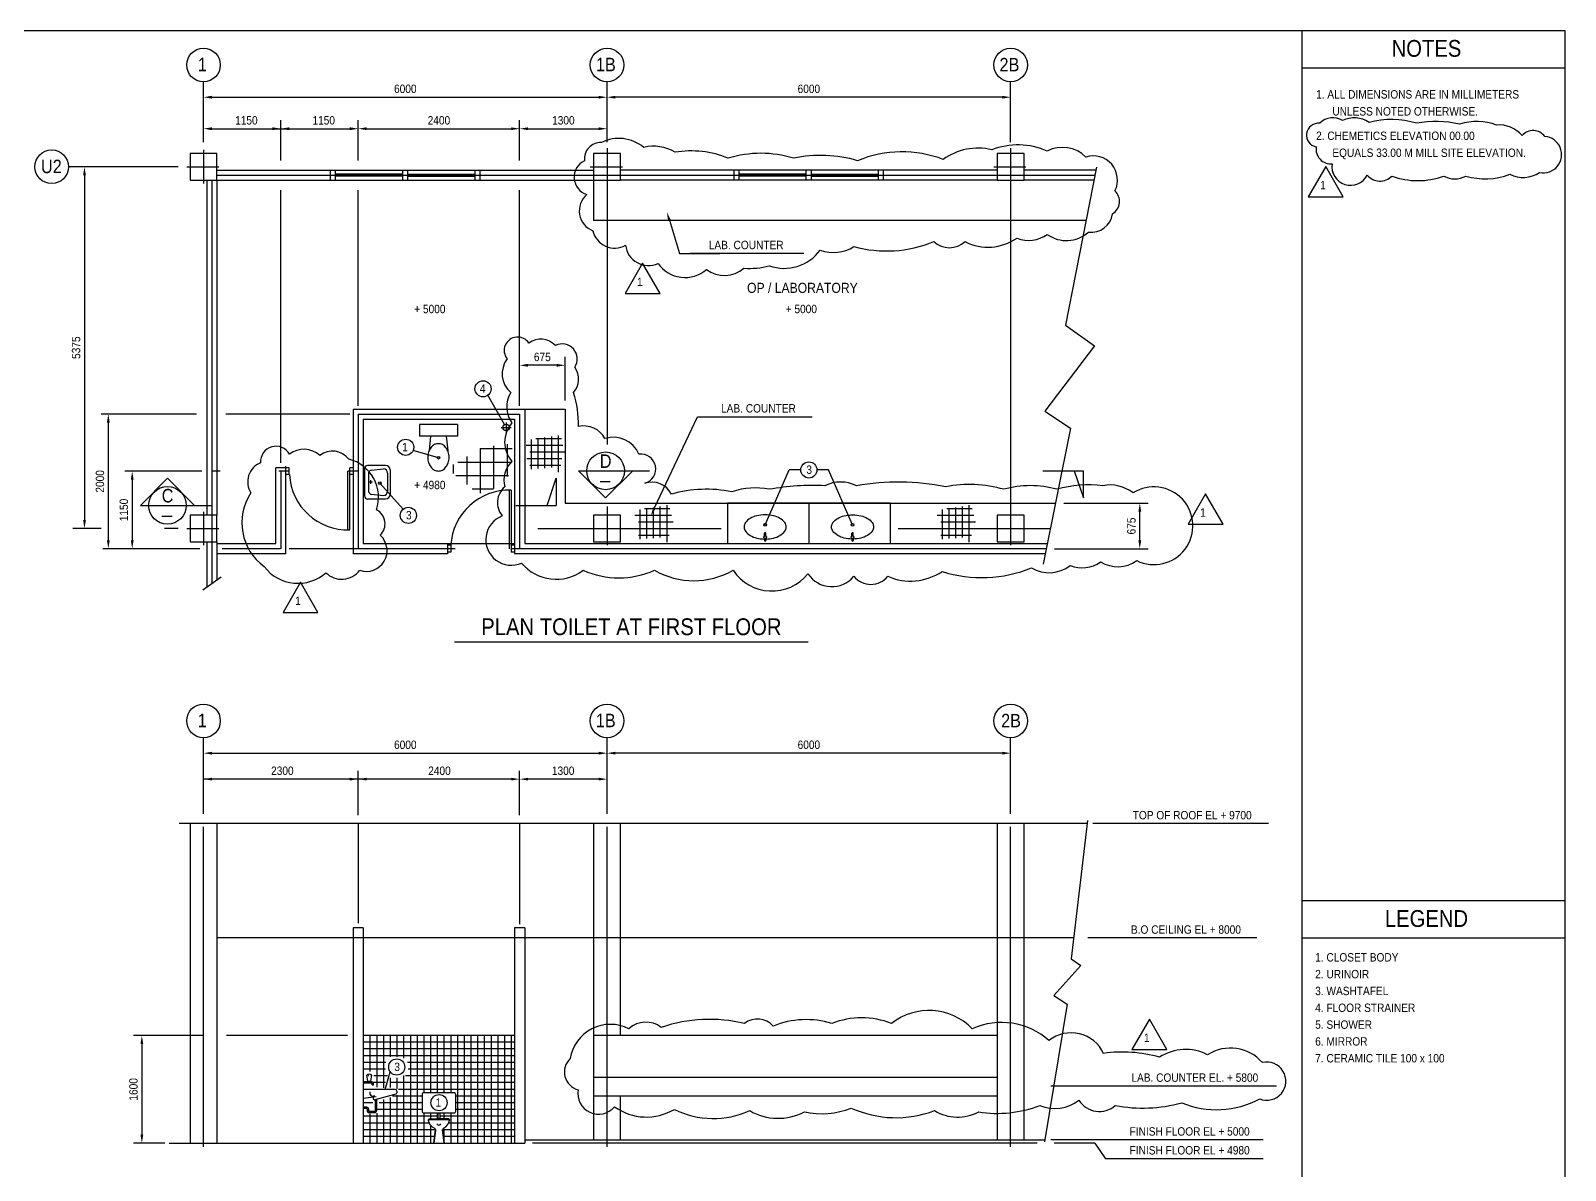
# Model space of a CAD drawing. Extents: x 150 to 41959, y 150 to 29473.
# Drawn here: x 19011 to 41826, y 12537 to 29473 of the extents above; entities that cross this region are included whole.
import ezdxf
from ezdxf.enums import TextEntityAlignment as Align

# ---------------------------------------------------------------- set-up
doc = ezdxf.new("R2010")
doc.units = 0
doc.header["$LTSCALE"] = 500
for name, pattern in [('CENTER', [0]), ('HIDDEN', [0]), ('PHANTOM', [0]), ('PHANTOM2', [0])]:
    doc.linetypes.add(name, pattern=pattern)
doc.layers.get('0').update_dxf_attribs({"linetype": 'CONTINUOUS'})
for name, color, linetype in [('AS', 6, 'CENTER'), ('CERAMIC', 4, 'CONTINUOUS'), ('COL', 4, 'CONTINUOUS'), ('DIM', 2, 'CONTINUOUS'), ('FORM', 1, 'CONTINUOUS')]:
    doc.layers.add(name, color=color, linetype=linetype)

msp = doc.modelspace()

# ---------------------------------------------------------------- linework, layer by layer
at = {"color": 0}
for p, q in [((21780, 27400), (27380, 27400)), ((23467, 27250), (23467, 27400)), ((23542, 27250), (23542, 27400)), ((24542, 27250), (24542, 27400)), ((24617, 27250), (24617, 27400)), ((25617, 27250), (25617, 27400)), ((25692, 27250), (25692, 27400)), ((33380, 27400), (27780, 27400)), ((29467, 27250), (29467, 27400)), ((29542, 27250), (29542, 27400)), ((30542, 27250), (30542, 27400)), ((30617, 27250), (30617, 27400)), ((31617, 27250), (31617, 27400)), ((31692, 27250), (31692, 27400)), ((34846, 27400), (33780, 27400)), ((21630, 27250), (21630, 22275)), ((21780, 27250), (27380, 27250)), ((21780, 27250), (21780, 22275)), ((24542, 27340), (23542, 27340)), ((24542, 27310), (23542, 27310)), ((24617, 27340), (25617, 27340)), ((24617, 27310), (25617, 27310)), ((27380, 27250), (27380, 26650)), ((33380, 27250), (27780, 27250)), ((30542, 27340), (29542, 27340)), ((30542, 27310), (29542, 27310)), ((30617, 27340), (31617, 27340)), ((30617, 27310), (31617, 27310)), ((34817, 27250), (33780, 27250)), ((34699, 26650), (27380, 26650)), ((28506, 26659), (28658, 26163)), ((28658, 26163), (29258, 26163)), ((30504, 26163), (28816, 26163)), ((26830, 24500), (26405, 24500)), ((26955, 23975), (26955, 24625)), ((23805, 23850), (26955, 23850)), ((23805, 23850), (23805, 21700)), ((26355, 23850), (26355, 21850)), ((26955, 23850), (26955, 22450)), ((28286, 22382), (28926, 23736)), ((28926, 23736), (30630, 23736)), ((23955, 23700), (26205, 23700)), ((23955, 23700), (23955, 21850)), ((25354, 23622), (24791, 23622)), ((24791, 23622), (24791, 23445)), ((25354, 23622), (25354, 23445)), ((26205, 23700), (26205, 21700)), ((25354, 23445), (24791, 23445)), ((24957, 23445), (24934, 23234)), ((25188, 23445), (25211, 23234)), ((22655, 21850), (22655, 22975)), ((22805, 22975), (22655, 22975)), ((22805, 22850), (22805, 23000)), ((22805, 21700), (22805, 22975)), ((22855, 22975), (22805, 22975)), ((22856, 22875), (22805, 22875)), ((22855, 22875), (22855, 22975)), ((23725, 22055), (23725, 22925)), ((23755, 22055), (23755, 22975)), ((23805, 22975), (23755, 22975)), ((23805, 22875), (23755, 22875)), ((23974, 22967), (23974, 22558)), ((24288, 23012), (24019, 23012)), ((24037, 22616), (24037, 22910)), ((24073, 22943), (24254, 22961)), ((24317, 22898), (24317, 22628)), ((24356, 22945), (24356, 22581)), ((24037, 22768), (24091, 22768)), ((24064, 22794), (24064, 22739)), ((26125, 22645), (26125, 21775)), ((26155, 22644), (26155, 21725)), ((24288, 22513), (24019, 22513)), ((24073, 22583), (24254, 22565)), ((26955, 22450), (34246, 22450)), ((31791, 22450), (29368, 22450)), ((29368, 22450), (29368, 21850)), ((30580, 22450), (30580, 21850)), ((31791, 22450), (31791, 21850)), ((34371, 22450), (35625, 22450)), ((35500, 21900), (35500, 22325)), ((29919, 21963), (29919, 22005)), ((29919, 21930), (29919, 21899)), ((29939, 21963), (29939, 22005)), ((29939, 21930), (29939, 21899)), ((31220, 21963), (31220, 22005)), ((31220, 21930), (31220, 21899)), ((31240, 21963), (31240, 22005)), ((31240, 21930), (31240, 21899)), ((21630, 21875), (21630, 21203)), ((21780, 21875), (21780, 21310)), ((21780, 21850), (22655, 21850)), ((22805, 21700), (21780, 21700)), ((25205, 21700), (23805, 21700)), ((23955, 21850), (26205, 21850)), ((25205, 21850), (25205, 21700)), ((25256, 21825), (25205, 21825)), ((25255, 21725), (25205, 21725)), ((25255, 21825), (25255, 21725)), ((26205, 21825), (26155, 21825)), ((26205, 21725), (26155, 21725)), ((34094, 21700), (26205, 21700)), ((26355, 21850), (34124, 21850)), ((34234, 21775), (35625, 21775)), ((34715, 17690), (21217, 17690)), ((23805, 16140), (23805, 12940)), ((23955, 16140), (23955, 12940)), ((26205, 16140), (26205, 12940)), ((26355, 16140), (26355, 12940)), ((33380, 14540), (27380, 14540)), ((24023, 13864), (24008, 13951)), ((24023, 13962), (24030, 13938)), ((24066, 13962), (24061, 13944)), ((24066, 13864), (24082, 13951)), ((24080, 13853), (23955, 13853)), ((24080, 13833), (23955, 13833)), ((24430, 13740), (23955, 13740)), ((24023, 13864), (24066, 13864)), ((24055, 13705), (24055, 13676)), ((24085, 13806), (24085, 13828)), ((24085, 13806), (24105, 13806)), ((24105, 13806), (24105, 13828)), ((24455, 13715), (24455, 13690)), ((33380, 13915), (27380, 13915)), ((24147, 13629), (23955, 13603)), ((24090, 13641), (24127, 13648)), ((24102, 13623), (24102, 13605)), ((24440, 13671), (24127, 13586)), ((33380, 13640), (27380, 13640)), ((24925, 13290), (25234, 13290)), ((24929, 13290), (24929, 13295)), ((24934, 13300), (25080, 13303)), ((25065, 13389), (25065, 13303)), ((25225, 13300), (25080, 13303)), ((25095, 13389), (25095, 13303)), ((25230, 13290), (25230, 13295)), ((25230, 13290), (25230, 13295)), ((21070, 12940), (26355, 12940)), ((26355, 12990), (34086, 12990))]:
    msp.add_line(p, q, dxfattribs=at)
at = {"color": 0, "linetype": 'HIDDEN'}
for p, q in [((21840, 21352), (21570, 21160)), ((21380, 17690), (21380, 12940)), ((21780, 17690), (21780, 12940))]:
    msp.add_line(p, q, dxfattribs=at)
at = {"color": 0, "linetype": 'PHANTOM2'}
for p, q in [((23805, 15990), (21780, 15990)), ((23955, 16140), (23805, 16140)), ((23955, 15990), (23805, 15990)), ((26205, 15990), (23955, 15990)), ((26355, 16140), (26205, 16140)), ((26355, 15990), (26205, 15990)), ((34524, 15990), (26355, 15990))]:
    msp.add_line(p, q, dxfattribs=at)
at = {"color": 0}
for points in [[(38176, 28097, 0.961681), (38124, 27745, 0.500094), (38359, 27496, 0.84979), (38882, 27327, 0.449484), (39248, 27313, 0.177342), (40019, 27313, 0.258953), (40346, 27313, 0.1671), (41000, 27340, 0.276811), (41444, 27366, 1.063762), (41523, 27901, 0.477929), (41183, 27914, 0.237866), (40804, 28071, 0.165756), (40255, 28084, 0.101655), (39614, 28097, 0.143582), (38908, 28110, 0.265387), (38516, 28137, 0.347493), (38176, 28097, 0.236868)], [(27495, 27810, 0.454259), (27243, 27541, 0.679773), (27279, 27038, 0.566437), (27369, 26499, 0.499798), (27854, 26284, 0.51029), (28339, 26015, 0.449906), (29058, 25925, 0.360881), (29615, 25943, 0.082707), (29992, 25979, 0.330987), (30747, 26212, 0.238225), (31250, 26266, 0.168353), (32436, 26338, 0.384356), (32903, 26338, 0.278635), (33675, 26392, 0.267385), (34124, 26446, 0.358523), (34735, 26481, 0.414174), (35095, 26751, 0.496705), (35131, 27092, 0.66378), (34699, 27595, 0.326465), (34124, 27684, 0.196663), (33298, 27702, 0.2234), (32579, 27559, 0.19114), (31304, 27541, 0.122579), (30352, 27577, 0.150952), (29381, 27577, 0.139516), (28591, 27666, 0.200864), (28124, 27738, 0.299583), (27495, 27810, -0.238595)], [(33891, 21490, 0.311526), (34466, 21526, 0.266674), (34915, 21580, 0.305134), (35454, 21598, 1.712286), (35400, 22603, 0.219502), (34951, 22711, 0.098954), (34268, 22657, 0.138805), (33478, 22657, 0.121483), (32615, 22693, 0.093161), (31286, 22711, 0.231916), (30819, 22711, 0.055348), (29992, 22657, 0.135659), (29435, 22621, 0.119349), (28537, 22585, 0.372869), (28142, 22747, 0.937524), (28052, 23178, 0.391858), (27549, 23411, 0.33661), (27154, 23591, 0.086366), (27082, 24094, 0.344544), (27100, 24471, 0.763805), (26812, 24794, 0.379944), (26417, 24830, 1.049962), (26094, 24596, 0.390753), (26147, 24094, 0.297468), (26165, 23645, 0.377308), (26165, 23070, 0.277144), (26058, 22693, 0.414493), (26022, 22262, 1.030577), (26309, 21562, 0.399515), (27225, 21454, 0.212293), (28285, 21454, 0.265294), (29453, 21454, 0.503631), (30567, 21400, 0.501811), (31250, 21365, 0.478977), (31753, 21365, 0.258364), (32561, 21436, 0.174115), (33891, 21490, 2.672304)], [(22482, 21508, 0.43572), (23399, 21418, 0.453965), (23902, 21454, 0.814171), (24207, 21975, 0.512866), (24153, 22352, 0.433352), (23740, 23106, 0.413955), (23309, 23160, 0.367578), (22860, 23178, 0.801471), (22428, 23052, 0.470868), (22285, 22603, 0.401121), (22482, 21508, 0.646754)], [(29929, 22279, 0.05879), (29804, 22264, 0.072376), (29708, 22226, 0.106624), (29637, 22162, 0.15677), (29617, 22098, 0.15677), (29637, 22035, 0.106624), (29708, 21971, 0.072376), (29804, 21933, 0.05414), (29919, 21918, 0.05879)], [(29939, 21918, 0.05414), (30055, 21933, 0.072376), (30150, 21971, 0.106624), (30222, 22035, 0.15677), (30242, 22098, 0.15677), (30222, 22162, 0.106624), (30150, 22226, 0.072376), (30055, 22264, 0.05879), (29929, 22279, 0.05879)], [(31220, 21918, -0.05414), (31104, 21933, -0.072376), (31009, 21971, -0.106624), (30938, 22035, -0.15677), (30917, 22098, -0.15677), (30938, 22162, -0.106624), (31009, 22226, -0.072376), (31104, 22264, -0.05879), (31230, 22279, -0.05879)], [(31230, 22279, -0.05879), (31355, 22264, -0.072376), (31451, 22226, -0.106624), (31522, 22162, -0.15677), (31543, 22098, -0.15677), (31522, 22035, -0.106624), (31451, 21971, -0.072376), (31355, 21933, -0.05414), (31240, 21918, -0.05879)], [(37283, 13598, 1.359577), (37322, 14139, 0.369705), (36509, 14255, 0.267206), (35794, 14217, 0.106027), (34962, 14275, 0.478682), (34150, 14468, 0.293535), (33009, 14642, 0.383749), (31810, 14719, 0.190912), (30920, 14719, 0.174776), (30050, 14680, 0.402936), (29624, 14719, 0.141767), (28386, 14661, 0.360143), (27903, 14642, 0.505653), (27032, 14197, 0.58875), (27149, 13733, 0.771392), (27690, 13482, 0.298635), (28580, 13443, 0.225011), (29701, 13424, 0.257432), (30514, 13405, 0.148449), (31210, 13463, 0.199735), (32448, 13424, 0.263663), (33105, 13405, 0.132519), (34014, 13501, 0.270803), (34595, 13579, 0.463038), (35136, 13501, 0.115543), (36123, 13540, 0.224715), (37283, 13598, 3.982619)], [(24151, 13592), (24151, 13420, -0.414214), (24121, 13390), (24046, 13390, -0.414214), (24016, 13420), (24016, 13444, 0.414214), (24006, 13454), (23955, 13454)], [(24131, 13587), (24131, 13420, -0.414214), (24121, 13410), (24046, 13410, -0.414214), (24036, 13420), (24036, 13444, 0.414214), (24006, 13474), (23955, 13474)]]:
    msp.add_lwpolyline(points, format="xyb", dxfattribs=at)
for points in [[(38264, 27455), (38004, 27005), (38524, 27005)], [(28107, 26018), (27847, 25568), (28367, 25568)], [(36479, 22589), (36219, 22139), (36739, 22139)], [(23022, 21278), (22763, 20828), (23282, 20828)], [(35644, 14784), (35384, 14334), (35904, 14334)]]:
    msp.add_lwpolyline(points, close=True, dxfattribs=at)
for points in [[(25232, 23132, 0.078773), (25219, 23212, 0.088026), (25185, 23276, 0.105317), (25131, 23321, 0.121958), (25073, 23335, 0.121958), (25014, 23321, 0.105317), (24960, 23276, 0.088026), (24926, 23212, 0.078773), (24913, 23132, 0.078773), (24926, 23053, 0.088026), (24960, 22989, 0.105317), (25014, 22944, 0.121958), (25073, 22929, 0.121958), (25131, 22944, 0.105317), (25185, 22989, 0.088026), (25219, 23053, 0.078773)], [(25305, 13689), (24855, 13689, 0.414214), (24830, 13664), (24830, 13414, 0.414214), (24855, 13389), (25305, 13389, 0.414214), (25330, 13414), (25330, 13664, 0.414214)]]:
    msp.add_lwpolyline(points, format="xyb", close=True, dxfattribs=at)
at = {"color": 0, "linetype": 'PHANTOM'}
msp.add_lwpolyline([(34722, 17737), (34480, 15681), (34623, 15580), (34221, 15135), (34422, 15006), (34081, 12960)], dxfattribs=at)
at = {"color": 0}
for points in [[(24925, 13290), (24925, 13290), (24924, 13290), (24923, 13289), (24923, 13288), (24922, 13288), (24922, 13287), (24922, 13286), (24921, 13285), (24921, 13284), (24923, 13289), (24922, 13287), (24921, 13284)], [(25234, 13290), (25234, 13290), (25235, 13290), (25236, 13289), (25236, 13288), (25237, 13288), (25237, 13287), (25238, 13286), (25238, 13285), (25238, 13284), (25236, 13289), (25237, 13287), (25238, 13284)], [(25012, 13165), (25012, 13165), (25017, 13157), (25021, 13148), (25023, 13134), (25023, 13116), (25021, 13089), (25017, 13052), (25011, 13003), (25002, 12940), (25028, 13144), (25027, 13129), (25002, 12940)], [(25147, 13165), (25147, 13165), (25142, 13157), (25138, 13148), (25136, 13134), (25137, 13116), (25139, 13089), (25143, 13052), (25149, 13003), (25157, 12940), (25131, 13144), (25132, 13129), (25157, 12940)]]:
    msp.add_lwpolyline(points, dxfattribs=at)
for centre, radius in [((26080, 23575), 50), ((29929, 21946), 19.5), ((31230, 21946), 19.5)]:
    msp.add_circle(centre, radius, dxfattribs=at)
for centre, radius, start, end in [((23725, 22925), 870, 183.2947, 271.9761), ((24019, 22967), 45, 90, 180), ((24081, 22898), 45, 99.648, 165.1234), ((24254, 22898), 63, 0, 90), ((24288, 22945), 67.5, 0, 90), ((24081, 22627), 45, 194.8766, 260.352), ((24254, 22628), 63, 270, 0), ((26125, 21775), 870, 88.0239, 176.7053), ((24019, 22558), 45, 180, 270), ((24288, 22581), 67.5, 270, 0), ((29929, 22005), 10, 0, 180), ((31230, 22005), 10, 0, 180), ((29929, 21899), 10, 180, 0), ((31230, 21899), 10, 180, 0), ((24045, 13912), 54.2, 46.7049, 133.2951), ((24080, 13828), 25, 0, 90), ((24080, 13828), 5, 0, 90), ((24430, 13715), 25, 0, 90), ((24435, 13690), 20, 285.2446, 0), ((24090, 13676), 35, 180, 270), ((24122, 13605), 20, 180, 285.2446), ((25080, 13310), 161, 189.3954, 245.0784), ((24934, 13295), 5, 90, 180), ((25080, 13310), 161, 294.9216, 350.6046), ((25225, 13295), 5, 360, 90), ((25080, 13246), 36.4, 214.5719, 325.4281)]:
    msp.add_arc(centre, radius, start, end, dxfattribs=at)
for points in [[(28486, 26652), (28526, 26665), (28469, 26778)], [(26405, 24521), (26405, 24479), (26280, 24500)], [(26830, 24521), (26830, 24479), (26955, 24500)], [(28305, 22374), (28267, 22391), (28232, 22269)], [(35479, 22325), (35521, 22325), (35500, 22450)], [(35479, 21900), (35521, 21900), (35500, 21775)]]:
    msp.add_solid(points, dxfattribs=at)
at = {"layer": 'AS', "color": 0}
for p, q in [((21580, 27700), (21580, 27200)), ((27580, 27727), (27580, 23323)), ((33580, 27727), (33580, 21825)), ((21330, 27450), (21808, 27450)), ((27330, 27450), (27808, 27450)), ((33330, 27450), (33808, 27450)), ((21705, 27250), (21705, 21256)), ((21780, 27325), (34831, 27325)), ((23880, 23775), (26280, 23775)), ((23880, 23775), (23880, 21775)), ((26280, 23775), (26280, 21775)), ((26005, 23575), (26155, 23575)), ((26080, 23650), (26080, 23500)), ((21830, 22925), (21705, 22925)), ((22855, 22925), (22700, 22925)), ((22730, 22925), (22730, 21775)), ((23880, 22925), (23725, 22925)), ((27580, 22404), (27580, 21825)), ((21580, 22325), (21580, 21825)), ((21330, 22075), (21808, 22075)), ((26549, 22075), (29276, 22075)), ((31908, 22075), (34170, 22075)), ((25320, 21775), (22855, 21775)), ((34109, 21775), (26155, 21775)), ((21580, 12885), (21580, 17643)), ((23880, 17690), (23880, 16208)), ((26280, 17690), (26280, 16193)), ((27580, 12885), (27580, 17643)), ((33580, 12885), (33580, 17643))]:
    msp.add_line(p, q, dxfattribs=at)
at = {"layer": 'CERAMIC', "color": 0}
for p, q in [((25898, 22669), (25898, 23301)), ((26098, 22850), (26098, 23329)), ((26924, 23309), (26379, 23309)), ((26452, 23398), (26452, 22957)), ((26901, 23409), (26522, 23409)), ((26552, 23413), (26552, 22965)), ((26652, 23429), (26652, 22972)), ((26752, 23444), (26752, 22979)), ((26852, 23459), (26852, 22913)), ((25359, 23063), (26161, 23063)), ((25498, 22727), (25498, 23146)), ((25692, 23263), (26170, 23263)), ((25698, 22598), (25698, 23266)), ((26907, 23109), (26388, 23109)), ((26947, 23209), (26433, 23209)), ((25298, 22891), (25298, 23026)), ((25332, 22863), (26112, 22863)), ((26890, 23009), (26433, 23009)), ((25576, 22663), (25890, 22663)), ((28515, 22369), (28136, 22369)), ((28166, 22374), (28166, 21925)), ((28266, 22389), (28266, 21932)), ((28366, 22404), (28366, 21940)), ((28466, 22420), (28466, 21874)), ((33008, 22369), (32629, 22369)), ((32660, 22374), (32660, 21925)), ((32760, 22389), (32760, 21932)), ((32860, 22404), (32860, 21940)), ((32960, 22420), (32960, 21874)), ((28538, 22269), (27993, 22269)), ((28561, 22169), (28047, 22169)), ((28066, 22359), (28066, 21918)), ((33032, 22269), (32486, 22269)), ((33055, 22169), (32540, 22169)), ((32560, 22359), (32560, 21918)), ((28520, 22069), (28002, 22069)), ((28503, 21969), (28047, 21969)), ((33014, 22069), (32495, 22069)), ((32997, 21969), (32540, 21969)), ((26205, 14540), (23955, 14540)), ((26205, 14440), (23955, 14440)), ((24055, 14540), (24055, 14005)), ((24155, 14540), (24155, 13771)), ((24255, 14540), (24255, 13765)), ((24355, 14540), (24355, 14224)), ((24455, 14540), (24455, 14225)), ((24555, 14540), (24555, 14206)), ((24655, 14540), (24655, 12940)), ((24755, 14540), (24755, 12940)), ((24855, 14540), (24855, 13689)), ((24955, 14540), (24955, 13689)), ((25055, 14540), (25055, 13689)), ((25155, 14540), (25155, 13689)), ((25255, 14540), (25255, 13689)), ((25355, 14540), (25355, 12940)), ((25455, 14540), (25455, 12940)), ((25555, 14540), (25555, 12940)), ((25655, 14540), (25655, 12940)), ((25755, 14540), (25755, 12940)), ((25855, 14540), (25855, 12940)), ((25955, 14540), (25955, 12940)), ((26055, 14540), (26055, 12940)), ((26155, 14540), (26155, 12940)), ((26205, 14340), (23955, 14340)), ((26205, 14240), (23955, 14240)), ((24289, 14140), (23955, 14140)), ((24284, 14040), (23955, 14040)), ((24316, 13940), (24113, 13940)), ((24555, 13946), (24555, 12940)), ((26205, 13940), (24583, 13940)), ((26205, 14140), (24613, 14140)), ((26205, 14040), (24625, 14040)), ((24284, 13840), (24101, 13840)), ((26205, 13840), (24353, 13840)), ((24355, 13913), (24355, 13768)), ((24455, 13913), (24455, 13748)), ((26205, 13740), (24477, 13740)), ((24096, 13540), (23955, 13540)), ((24830, 13540), (24190, 13540)), ((24255, 13588), (24255, 12940)), ((24355, 13617), (24355, 12940)), ((24830, 13640), (24391, 13640)), ((24455, 13656), (24455, 12940)), ((26205, 13640), (25330, 13640)), ((26205, 13540), (25330, 13540)), ((25065, 13340), (23955, 13340)), ((24935, 13240), (23955, 13240)), ((24055, 13375), (24055, 12940)), ((24155, 13387), (24155, 12940)), ((24830, 13440), (24166, 13440)), ((24855, 13389), (24855, 12940)), ((24955, 13389), (24955, 13301)), ((25055, 13389), (25055, 13303)), ((26205, 13340), (25095, 13340)), ((25155, 13389), (25155, 13302)), ((26205, 13240), (25224, 13240)), ((25255, 13389), (25255, 12940)), ((26205, 13440), (25330, 13440)), ((25022, 13140), (23955, 13140)), ((25015, 13040), (23955, 13040)), ((24955, 13209), (24955, 12940)), ((26205, 13140), (25137, 13140)), ((26205, 13040), (25144, 13040)), ((25155, 13168), (25155, 12958))]:
    msp.add_line(p, q, dxfattribs=at)
at = {"layer": 'COL', "color": 0, "linetype": 'HIDDEN'}
for p, q in [((27380, 17690), (27380, 12990)), ((27780, 14540), (27780, 17690)), ((33380, 17690), (33380, 12990)), ((33780, 12990), (33780, 17690)), ((27780, 12990), (27780, 13640))]:
    msp.add_line(p, q, dxfattribs=at)
at = {"layer": 'COL', "color": 0}
for points in [[(21380, 27650), (21380, 27250), (21780, 27250), (21780, 27650)], [(27380, 27650), (27380, 27250), (27780, 27250), (27780, 27650)], [(33380, 27650), (33380, 27250), (33780, 27250), (33780, 27650)], [(21380, 22275), (21380, 21875), (21780, 21875), (21780, 22275)], [(27380, 22275), (27380, 21875), (27780, 21875), (27780, 22275)], [(33380, 22275), (33380, 21875), (33780, 21875), (33780, 22275)]]:
    msp.add_lwpolyline(points, close=True, dxfattribs=at)
at = {"layer": 'DIM', "color": 0}
for p, q in [((21580, 27817), (21580, 28713)), ((27580, 27817), (27580, 28713)), ((27580, 28609), (27580, 28609)), ((33580, 27817), (33580, 28713)), ((21705, 28484), (27455, 28484)), ((33455, 28484), (27705, 28484)), ((22730, 27546), (22730, 28141)), ((23880, 27546), (23880, 28141)), ((26280, 27546), (26280, 28141)), ((21705, 28016), (22730, 28016)), ((22730, 28016), (23755, 28016)), ((24005, 28016), (26155, 28016)), ((26405, 28016), (27455, 28016)), ((21201, 27450), (19572, 27450)), ((19810, 27325), (19810, 22200)), ((26057, 23619), (25809, 24056)), ((21477, 23775), (20060, 23775)), ((20165, 21900), (20165, 23650)), ((25073, 23127), (24696, 23233)), ((21557, 22925), (20411, 22925)), ((20642, 22419), (21044, 22821)), ((21447, 22419), (21044, 22821)), ((26689, 22419), (26825, 22821)), ((26825, 22821), (26825, 22419)), ((27156, 22932), (28211, 22932)), ((27156, 22932), (27558, 22530)), ((27961, 22932), (27558, 22530)), ((29932, 22128), (30285, 22945)), ((30460, 22945), (30285, 22945)), ((30874, 22945), (30700, 22945)), ((31227, 22128), (30874, 22945)), ((34060, 22932), (34661, 22932)), ((34525, 22932), (34661, 22530)), ((34661, 22530), (34661, 22932)), ((20520, 22800), (20520, 21900)), ((24201, 22747), (24550, 22363)), ((27475, 22771), (27627, 22771)), ((20642, 22419), (21697, 22419)), ((26224, 22419), (26825, 22419)), ((20961, 22258), (21113, 22258)), ((20059, 22075), (19636, 22075)), ((19750, 22075), (19685, 22075)), ((21201, 22075), (21002, 22075)), ((21524, 21775), (20083, 21775)), ((25309, 20389), (30571, 20389)), ((21580, 17836), (21580, 18966)), ((27580, 17836), (27580, 18966)), ((33580, 17836), (33580, 18966)), ((21705, 18736), (27455, 18736)), ((33455, 18736), (27705, 18736)), ((26155, 18350), (21580, 18350)), ((23880, 17815), (23880, 18475)), ((26280, 17815), (26280, 18475)), ((27455, 18350), (26405, 18350)), ((27580, 17896), (27580, 18475)), ((37412, 17690), (34800, 17690)), ((37238, 15990), (34725, 15990)), ((21568, 14540), (20538, 14540)), ((20663, 14415), (20663, 13065)), ((24279, 13740), (24356, 14002)), ((37531, 13790), (34177, 13790)), ((21006, 12940), (20538, 12940)), ((37333, 12990), (34177, 12990)), ((34834, 12940), (34225, 12940)), ((34834, 12940), (34991, 12710)), ((37333, 12710), (34991, 12710))]:
    msp.add_line(p, q, dxfattribs=at)
at = {"layer": 'DIM', "color": 0, "linetype": 'PHANTOM'}
for p, q in [((22730, 23050), (22730, 27104)), ((23880, 23900), (23880, 27104)), ((26280, 23900), (26280, 27104)), ((23755, 23775), (21910, 23775)), ((33974, 12940), (26470, 12940))]:
    msp.add_line(p, q, dxfattribs=at)
at = {"layer": 'DIM', "color": 0, "linetype": 'PHANTOM2'}
for p, q in [((22723, 21775), (21857, 21775)), ((23721, 14540), (21921, 14540))]:
    msp.add_line(p, q, dxfattribs=at)
at = {"layer": 'DIM', "color": 0, "linetype": 'PHANTOM'}
msp.add_lwpolyline([(34855, 27446), (34395, 25097), (34829, 24790), (34089, 23820), (34472, 23564), (34063, 21547)], dxfattribs=at)
at = {"layer": 'DIM', "color": 0}
for centre, radius in [((21580, 28963), 250), ((27580, 28963), 250), ((33580, 28963), 250), ((19322, 27450), 250), ((25736, 24151), 120), ((24586, 23282), 120), ((25073, 23127), 20), ((27558, 22932), 280), ((30580, 22945), 120), ((21044, 22419), 280), ((24201, 22747), 20), ((24626, 22270), 120), ((29932, 22128), 20), ((31227, 22128), 20), ((21580, 19216), 250), ((27580, 19216), 250), ((33580, 19216), 250), ((24453, 14072), 120), ((25082, 13542), 120)]:
    msp.add_circle(centre, radius, dxfattribs=at)
for points in [[(21705, 28505), (21705, 28463), (21580, 28484)], [(27455, 28505), (27455, 28463), (27580, 28484)], [(27705, 28505), (27705, 28463), (27580, 28484)], [(33455, 28505), (33455, 28463), (33580, 28484)], [(21705, 28037), (21705, 27995), (21580, 28016)], [(22605, 28037), (22605, 27995), (22730, 28016)], [(22855, 28037), (22855, 27995), (22730, 28016)], [(23755, 28037), (23755, 27995), (23880, 28016)], [(24005, 28037), (24005, 27995), (23880, 28016)], [(26155, 28037), (26155, 27995), (26280, 28016)], [(26405, 28037), (26405, 27995), (26280, 28016)], [(27455, 28037), (27455, 27995), (27580, 28016)], [(19790, 27325), (19831, 27325), (19810, 27450)], [(20144, 23650), (20186, 23650), (20165, 23775)], [(20541, 22800), (20499, 22800), (20520, 22925)], [(19790, 22200), (19831, 22200), (19810, 22075)], [(20144, 21900), (20186, 21900), (20165, 21775)], [(20541, 21900), (20499, 21900), (20520, 21775)], [(21705, 18757), (21705, 18715), (21580, 18736)], [(27455, 18757), (27455, 18715), (27580, 18736)], [(27705, 18757), (27705, 18715), (27580, 18736)], [(33455, 18757), (33455, 18715), (33580, 18736)], [(21705, 18371), (21705, 18330), (21580, 18350)], [(23755, 18371), (23755, 18330), (23880, 18350)], [(24005, 18371), (24005, 18330), (23880, 18350)], [(26155, 18371), (26155, 18330), (26280, 18350)], [(26405, 18371), (26405, 18330), (26280, 18350)], [(27455, 18371), (27455, 18330), (27580, 18350)], [(20684, 14415), (20643, 14415), (20663, 14540)], [(20684, 13065), (20643, 13065), (20663, 12940)]]:
    msp.add_solid(points, dxfattribs=at)
at = {"layer": 'FORM', "color": 0}
for p, q in [((41826, 29473), (150, 29473)), ((37916, 3612), (37916, 29473)), ((41826, 150), (41826, 29473)), ((37916, 28921), (41826, 28921)), ((41826, 16542), (37916, 16542)), ((37916, 15990), (41826, 15990))]:
    msp.add_line(p, q, dxfattribs=at)

# ---------------------------------------------------------------- texts
at = {"color": 0, "width": 0.9}
for s, p in [('1', (38266, 27178)), ('LAB. COUNTER', (30204, 26288)), ('1', (28109, 25741)), ('1', (36481, 22312)), ('1', (23025, 21001)), ('1', (35646, 14507))]:
    msp.add_text(s, height=125, dxfattribs=at).set_placement(p, align=Align.MIDDLE_RIGHT)
msp.add_text('675', height=125, dxfattribs=at).set_placement((26617, 24625), align=Align.MIDDLE)
msp.add_text('LAB. COUNTER', height=125, dxfattribs=at).set_placement((29274, 23861), align=Align.MIDDLE_LEFT)
msp.add_text('675', height=125, rotation=90, dxfattribs=at).set_placement((35375, 22112), align=Align.MIDDLE)
at = {"layer": 'DIM', "color": 0, "width": 0.9}
for s, height, p in [('NOTES', 250, (39762, 29210)), ('1', 200, (21562, 28970)), ('1B', 200, (27562, 28970)), ('2B', 200, (33562, 28970)), ('1150', 125, (22217, 28141)), ('1150', 125, (23367, 28141)), ('U2', 200, (19318, 27456)), ('OP / LABORATORY', 150, (30484, 25654)), ('+ 5000', 125, (24945, 25337)), ('+ 5000', 125, (30468, 25337)), ('4', 125, (25730, 24154)), ('1', 125, (24574, 23285)), ('D', 200, (27559, 23076)), ('3', 125, (30585, 22949)), ('C', 200, (21045, 22563)), ('+ 4980', 125, (24945, 22722)), ('3', 125, (24632, 22273)), ('PLAN TOILET AT FIRST FLOOR', 250, (27941, 20615)), ('1', 200, (21560, 19222)), ('1B', 200, (27560, 19222)), ('2B', 200, (33586, 19222)), ('2300', 125, (22752, 18475)), ('2400', 125, (25088, 18475)), ('1300', 125, (26927, 18475)), ('TOP OF ROOF EL + 9700', 125, (36279, 17815)), ('LEGEND', 250, (39762, 16279)), ('B.O CEILING EL + 8000', 125, (36186, 16115)), ('3', 125, (24459, 14075)), ('LAB. COUNTER EL. + 5800', 125, (36318, 13915)), ('1', 125, (25073, 13545)), ('FINISH FLOOR EL + 5000', 125, (36241, 13115)), ('FINISH FLOOR EL + 4980', 125, (36241, 12835))]:
    msp.add_text(s, height=height, dxfattribs=at).set_placement(p, align=Align.MIDDLE)
for s, p in [('6000', (24580, 28609)), ('6000', (30580, 28609)), ('2400', (25080, 28141)), ('1300', (26930, 28141)), ('6000', (24580, 18861)), ('6000', (30580, 18861))]:
    msp.add_text(s, height=125, dxfattribs=at).set_placement(p, align=Align.MIDDLE_CENTER)
for s, p in [('1. ALL DIMENSIONS ARE IN MILLIMETERS', (38121, 28427)), ('UNLESS NOTED OTHERWISE.', (38363, 28174)), ('2. CHEMETICS ELEVATION 00.00', (38121, 27811)), ('EQUALS 33.00 M MILL SITE ELEVATION.', (38363, 27559))]:
    msp.add_text(s, height=125, dxfattribs=at).set_placement(p, align=Align.BOTTOM_LEFT)
for s, p in [('5375', (19685, 24762)), ('2000', (20040, 22775)), ('1150', (20395, 22350)), ('1600', (20538, 13740))]:
    msp.add_text(s, height=125, rotation=90, dxfattribs=at).set_placement(p, align=Align.MIDDLE_CENTER)
for s, p in [('1. CLOSET BODY', (38108, 15640)), ('2. URINOIR', (38108, 15390)), ('3. WASHTAFEL', (38108, 15140)), ('4. FLOOR STRAINER', (38108, 14890)), ('5. SHOWER', (38108, 14640)), ('6. MIRROR', (38108, 14390)), ('7. CERAMIC TILE 100 x 100', (38108, 14140))]:
    msp.add_text(s, height=125, dxfattribs=at).set_placement(p)

doc.saveas('drawing.dxf')
